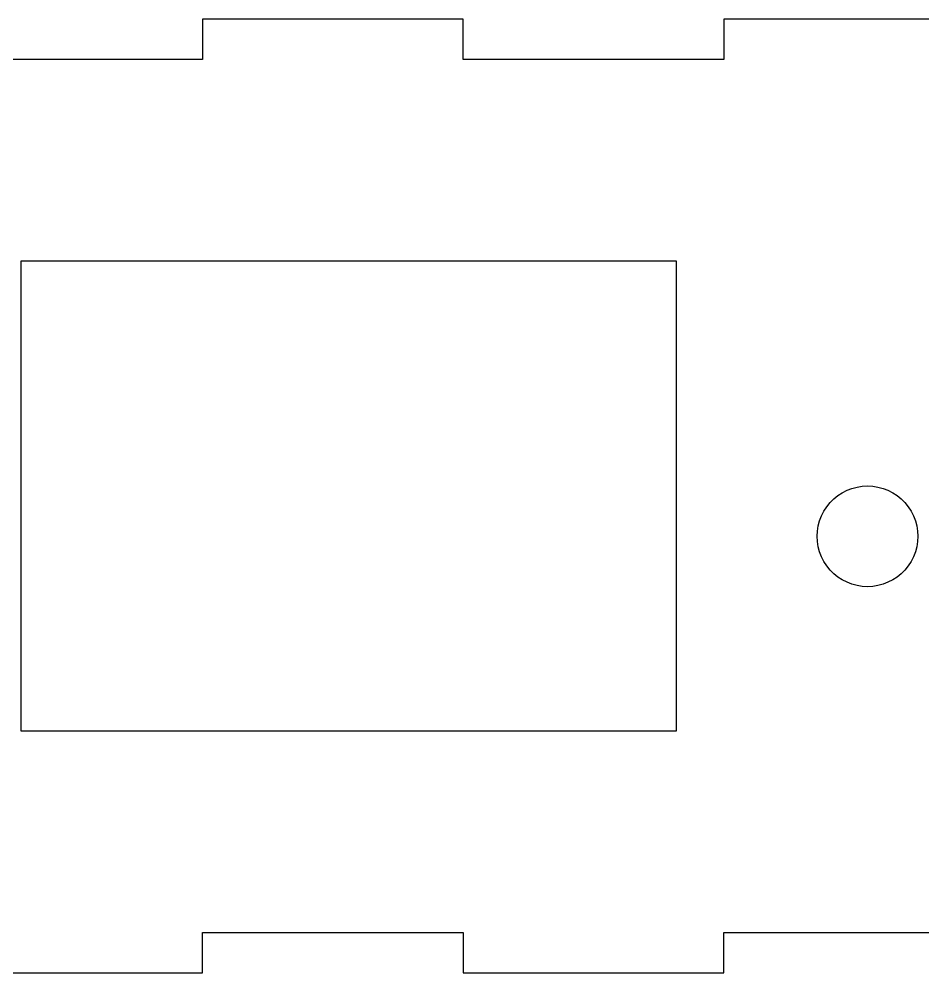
# Model space of a CAD drawing. Header units: metres. Extents: x -25 to 200, y 0 to 71.
# Drawn here: x 8.9 to 76.1, y 0 to 71 of the extents above; entities that cross this region are included whole.
import ezdxf

# ---------------------------------------------------------------- set-up
doc = ezdxf.new("R2010")
doc.units = ezdxf.units.M

msp = doc.modelspace()

# ---------------------------------------------------------------- linework, layer by layer
for p, q in [((41.9, 71), (22.5, 71)), ((22.5, 71), (22.5, 68)), ((41.9, 68), (41.9, 71)), ((80.7, 71), (61.3, 71)), ((61.3, 71), (61.3, 68)), ((22.5, 68), (3, 68)), ((61.3, 68), (41.9, 68)), ((9, 18), (9, 53)), ((9, 53), (57.75, 53)), ((57.75, 53), (57.75, 18)), ((71.2203, 36.168), (71.608, 36.2294)), ((71.608, 36.2294), (72, 36.25)), ((72, 36.25), (72.392, 36.2294)), ((72.392, 36.2294), (72.7797, 36.168)), ((69.4908, 35.2868), (69.7958, 35.5338)), ((69.7958, 35.5338), (70.125, 35.7476)), ((70.125, 35.7476), (70.4747, 35.9258)), ((70.4747, 35.9258), (70.8412, 36.0665)), ((70.8412, 36.0665), (71.2203, 36.168)), ((72.7797, 36.168), (73.1588, 36.0665)), ((73.1588, 36.0665), (73.5253, 35.9258)), ((73.5253, 35.9258), (73.875, 35.7476)), ((73.875, 35.7476), (74.2042, 35.5338)), ((74.2042, 35.5338), (74.5092, 35.2868)), ((68.9662, 34.7042), (69.2132, 35.0092)), ((69.2132, 35.0092), (69.4908, 35.2868)), ((74.5092, 35.2868), (74.7868, 35.0092)), ((74.7868, 35.0092), (75.0338, 34.7042)), ((68.5742, 34.0253), (68.7524, 34.375)), ((68.7524, 34.375), (68.9662, 34.7042)), ((75.0338, 34.7042), (75.2476, 34.375)), ((75.2476, 34.375), (75.4258, 34.0253)), ((68.3319, 33.2797), (68.4335, 33.6588)), ((68.4335, 33.6588), (68.5742, 34.0253)), ((75.4258, 34.0253), (75.5665, 33.6588)), ((75.5665, 33.6588), (75.668, 33.2797)), ((68.25, 32.5), (68.2705, 32.892)), ((68.2705, 32.892), (68.3319, 33.2797)), ((75.668, 33.2797), (75.7294, 32.892)), ((75.7294, 32.892), (75.75, 32.5)), ((68.2705, 32.108), (68.25, 32.5)), ((68.3319, 31.7203), (68.2705, 32.108)), ((75.7294, 32.108), (75.668, 31.7203)), ((75.75, 32.5), (75.7294, 32.108)), ((68.4335, 31.3412), (68.3319, 31.7203)), ((68.5742, 30.9747), (68.4335, 31.3412)), ((75.5665, 31.3412), (75.4258, 30.9747)), ((75.668, 31.7203), (75.5665, 31.3412)), ((68.7524, 30.625), (68.5742, 30.9747)), ((68.9662, 30.2958), (68.7524, 30.625)), ((75.2476, 30.625), (75.0338, 30.2958)), ((75.4258, 30.9747), (75.2476, 30.625)), ((69.2132, 29.9908), (68.9662, 30.2958)), ((69.4908, 29.7132), (69.2132, 29.9908)), ((74.7868, 29.9908), (74.5092, 29.7132)), ((75.0338, 30.2958), (74.7868, 29.9908)), ((69.7958, 29.4662), (69.4908, 29.7132)), ((70.125, 29.2524), (69.7958, 29.4662)), ((70.4747, 29.0742), (70.125, 29.2524)), ((73.875, 29.2524), (73.5253, 29.0742)), ((74.2042, 29.4662), (73.875, 29.2524)), ((74.5092, 29.7132), (74.2042, 29.4662)), ((70.8412, 28.9335), (70.4747, 29.0742)), ((71.2203, 28.8319), (70.8412, 28.9335)), ((71.608, 28.7705), (71.2203, 28.8319)), ((72, 28.75), (71.608, 28.7705)), ((72.392, 28.7705), (72, 28.75)), ((72.7797, 28.8319), (72.392, 28.7705)), ((73.1588, 28.9335), (72.7797, 28.8319)), ((73.5253, 29.0742), (73.1588, 28.9335)), ((57.75, 18), (9, 18)), ((22.5, 0), (22.5, 3)), ((22.5, 3), (41.9, 3)), ((41.9, 3), (41.9, 0)), ((61.3, 0), (61.3, 3)), ((61.3, 3), (80.7, 3)), ((3.09999, 0), (22.5, 0)), ((41.9, 0), (61.3, 0))]:
    msp.add_line(p, q)

doc.saveas('drawing.dxf')
